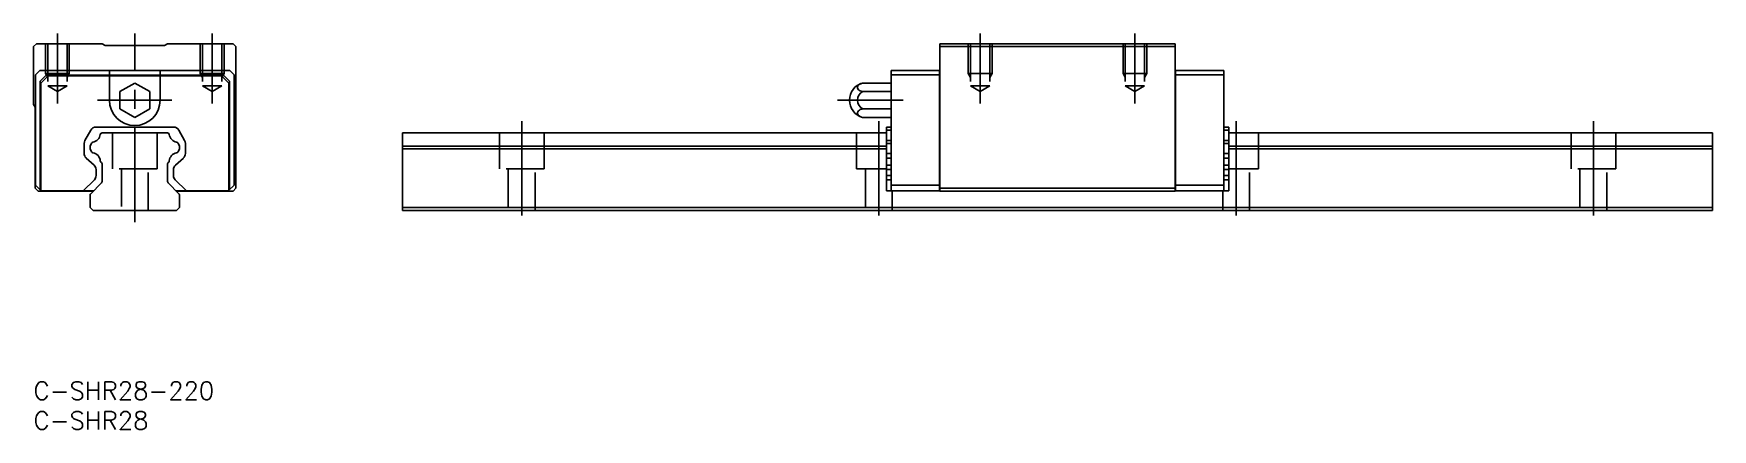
# Model space of a CAD drawing. Extents: x 0 to 282, y -8 to 59.
import ezdxf

# ---------------------------------------------------------------- set-up
doc = ezdxf.new("R2010")
doc.units = 0
doc.header["$LTSCALE"] = 0.5
doc.linetypes.add('CENTER', pattern=[50.8, 31.75, -6.35, 6.35, -6.35])
doc.linetypes.add('DASHED', pattern=[19.05, 12.7, -6.35])
doc.layers.get('0').update_dxf_attribs({"linetype": 'CONTINUOUS'})
doc.layers.add('CENTER', color=1, linetype='CENTER')
doc.styles.get("Standard").update_dxf_attribs({"font": 'txt.shx', "height": 3, "bigfont": 'bigfont.shx'})

# ---------------------------------------------------------------- blocks, each defined once
blk = doc.blocks.new('*U36')
at = {"color": 7, "linetype": 'CONTINUOUS'}
blk.add_text('C-SHR28-220', height=3, dxfattribs=at).set_placement((0, -3))
blk = doc.blocks.new('*U37')
at = {"color": 7, "linetype": 'CONTINUOUS'}
blk.add_text('C-SHR28', height=3, dxfattribs=at).set_placement((0, -8))

msp = doc.modelspace()

# ---------------------------------------------------------------- linework, layer by layer
at = {"color": 7, "linetype": 'CONTINUOUS'}
for p, q in [((0.5, 56.81), (0, 56.31)), ((11.5, 56.81), (0.5, 56.81)), ((12.01, 56.51), (11.5, 56.81)), ((21.99, 56.51), (12.01, 56.51)), ((22.5, 56.81), (21.99, 56.51)), ((33.5, 56.81), (22.5, 56.81)), ((34, 56.31), (33.5, 56.81)), ((152.24, 56.81), (191.74, 56.81)), ((152.24, 32.01), (152.24, 56.81)), ((191.74, 32.01), (191.74, 56.81)), ((0, 56.31), (0, 46.61)), ((34, 32.51), (34, 56.31)), ((152.24, 56.31), (191.74, 56.31)), ((1.05, 52.31), (0.3, 51.56)), ((0.3, 51.56), (0.3, 33.06)), ((32.95, 52.31), (1.05, 52.31)), ((2.1, 51.51), (1.1, 50.51)), ((1.2, 50.16), (2.45, 51.41)), ((31.9, 51.51), (2.1, 51.51)), ((31.55, 51.41), (2.45, 51.41)), ((12.75, 52.31), (12.75, 51.51)), ((12.75, 51.41), (12.75, 47.31)), ((21.25, 52.31), (21.25, 51.51)), ((21.25, 47.31), (21.25, 51.41)), ((31.55, 51.41), (32.8, 50.16)), ((31.9, 51.51), (32.9, 50.51)), ((33.7, 51.56), (32.95, 52.31)), ((33.7, 33.06), (33.7, 51.56)), ((144.04, 52.31), (152.19, 52.31)), ((144.04, 32.06), (144.04, 52.31)), ((144.04, 51.56), (152.19, 51.56)), ((152.19, 32.06), (152.19, 52.31)), ((152.24, 52.26), (152.19, 52.26)), ((152.24, 51.54), (152.19, 51.54)), ((191.74, 52.26), (191.79, 52.26)), ((191.74, 51.54), (191.79, 51.54)), ((191.79, 52.31), (199.94, 52.31)), ((191.79, 52.31), (191.79, 32.06)), ((191.79, 51.56), (199.94, 51.56)), ((199.94, 32.06), (199.94, 52.31)), ((1.1, 50.51), (1.1, 32.26)), ((1.2, 50.16), (1.2, 32.16)), ((17, 50.2), (14.5, 48.75)), ((14.5, 48.75), (14.5, 45.87)), ((19.5, 48.75), (17, 50.2)), ((19.5, 45.87), (19.5, 48.75)), ((32.8, 32.16), (32.8, 50.16)), ((32.9, 32.26), (32.9, 50.51)), ((139.22, 50.2), (138.96, 50.1)), ((144.04, 50.2), (139.22, 50.2)), ((144.04, 48.75), (139.22, 48.75)), ((0, 46.61), (0.25, 46.15)), ((0.25, 46.15), (0.25, 32.51)), ((14.5, 45.87), (17, 44.42)), ((17, 44.42), (19.5, 45.87)), ((144.04, 45.87), (139.22, 45.87)), ((10.48, 42.81), (23.52, 42.81)), ((139.22, 44.42), (138.96, 44.51)), ((144.04, 44.42), (139.22, 44.42)), ((143.24, 42.81), (143.24, 32.06)), ((144.04, 42.81), (143.24, 42.81)), ((199.94, 42.81), (200.74, 42.81)), ((200.74, 32.06), (200.74, 42.81)), ((8.5, 38.35), (8.5, 40.06)), ((8.63, 40.55), (9.61, 42.3)), ((9.5, 39.6), (9.73, 40.1)), ((9.5, 39.12), (9.5, 39.6)), ((11.5, 41.81), (22.5, 41.81)), ((24.27, 40.1), (24.5, 39.6)), ((24.39, 42.3), (25.37, 40.55)), ((24.5, 39.6), (24.5, 39.12)), ((25.5, 40.06), (25.5, 38.35)), ((61.99, 41.81), (143.24, 41.81)), ((61.99, 28.81), (61.99, 41.81)), ((143.24, 39.6), (61.99, 39.6)), ((144.04, 42.3), (143.24, 42.3)), ((144.04, 40.55), (143.24, 40.55)), ((144.04, 40.06), (143.24, 40.06)), ((199.94, 42.3), (200.74, 42.3)), ((199.94, 40.55), (200.74, 40.55)), ((199.94, 40.06), (200.74, 40.06)), ((200.74, 41.81), (281.99, 41.81)), ((200.74, 39.6), (281.99, 39.6)), ((281.99, 28.81), (281.99, 41.81)), ((10.17, 36.41), (8.83, 37.6)), ((9.73, 38.62), (9.5, 39.12)), ((11.41, 36.82), (11.3, 36.93)), ((22.7, 36.93), (22.59, 36.82)), ((25.17, 37.6), (23.83, 36.41)), ((24.5, 39.12), (24.27, 38.62)), ((143.24, 39.12), (61.99, 39.12)), ((144.04, 38.35), (143.24, 38.35)), ((144.04, 37.6), (143.24, 37.6)), ((199.94, 38.35), (200.74, 38.35)), ((199.94, 37.6), (200.74, 37.6)), ((200.74, 39.12), (281.99, 39.12)), ((8.34, 32.06), (10.21, 33.93)), ((10.5, 34.64), (10.5, 35.66)), ((11.5, 33.63), (11.5, 36.61)), ((22.5, 36.61), (22.5, 33.63)), ((23.5, 35.66), (23.5, 34.64)), ((23.79, 33.93), (25.66, 32.06)), ((144.04, 36.41), (143.24, 36.41)), ((144.04, 35.66), (143.24, 35.66)), ((144.04, 34.64), (143.24, 34.64)), ((144.04, 33.93), (143.24, 33.93)), ((199.94, 36.41), (200.74, 36.41)), ((199.94, 35.66), (200.74, 35.66)), ((199.94, 34.64), (200.74, 34.64)), ((199.94, 33.93), (200.74, 33.93)), ((0.25, 32.51), (0.75, 32.01)), ((0.3, 33.06), (1.3, 32.06)), ((0.75, 32.01), (10, 32.01)), ((1.3, 32.06), (10.05, 32.06)), ((9.5, 31.39), (9.5, 29.31)), ((11.41, 33.42), (9.59, 31.6)), ((24.41, 31.6), (22.59, 33.42)), ((23.95, 32.06), (32.7, 32.06)), ((24, 32.01), (33.5, 32.01)), ((24.5, 29.31), (24.5, 31.39)), ((32.7, 32.06), (33.7, 33.06)), ((33.5, 32.01), (34, 32.51)), ((152.19, 32.06), (143.24, 32.06)), ((144.04, 33.06), (152.19, 33.06)), ((152.24, 33.08), (152.19, 33.08)), ((152.24, 32.11), (152.19, 32.11)), ((152.24, 32.51), (191.74, 32.51)), ((152.24, 32.01), (191.74, 32.01)), ((191.74, 33.08), (191.79, 33.08)), ((191.74, 32.11), (191.79, 32.11)), ((191.79, 33.06), (199.94, 33.06)), ((191.79, 32.06), (200.74, 32.06)), ((9.5, 29.31), (10, 28.81)), ((10, 28.81), (24, 28.81)), ((24, 28.81), (24.5, 29.31)), ((61.99, 29.31), (281.99, 29.31)), ((61.99, 28.81), (281.99, 28.81))]:
    msp.add_line(p, q, dxfattribs=at)
at = {"color": 3, "linetype": 'DASHED'}
for p, q in [((2, 56.81), (2, 51.81)), ((2.38, 56.81), (2.38, 49.71)), ((5.62, 56.81), (5.62, 49.71)), ((6, 56.81), (6, 51.81)), ((28, 56.81), (28, 51.81)), ((28.38, 56.81), (28.38, 49.71)), ((31.62, 56.81), (31.62, 49.71)), ((32, 56.81), (32, 51.81)), ((156.99, 56.81), (156.99, 51.81)), ((157.37, 56.81), (157.37, 49.71)), ((160.61, 56.81), (160.61, 49.71)), ((160.99, 56.81), (160.99, 51.81)), ((182.99, 56.81), (182.99, 51.81)), ((183.37, 56.81), (183.37, 49.71)), ((186.61, 56.81), (186.61, 49.71)), ((186.99, 56.81), (186.99, 51.81)), ((2, 51.81), (6, 51.81)), ((2, 51.81), (2.38, 51.15)), ((6, 51.81), (5.62, 51.15)), ((28, 51.81), (32, 51.81)), ((28, 51.81), (28.38, 51.15)), ((32, 51.81), (31.62, 51.15)), ((156.99, 51.81), (160.99, 51.81)), ((156.99, 51.81), (157.37, 51.15)), ((160.99, 51.81), (160.61, 51.15)), ((182.99, 51.81), (186.99, 51.81)), ((182.99, 51.81), (183.37, 51.15)), ((186.99, 51.81), (186.61, 51.15)), ((2.38, 49.71), (5.62, 49.71)), ((2.38, 49.71), (4, 48.77)), ((5.62, 49.71), (4, 48.77)), ((28.38, 49.71), (31.62, 49.71)), ((28.38, 49.71), (30, 48.77)), ((31.62, 49.71), (30, 48.77)), ((157.37, 49.71), (160.61, 49.71)), ((157.37, 49.71), (158.99, 48.77)), ((160.61, 49.71), (158.99, 48.77)), ((183.37, 49.71), (186.61, 49.71)), ((183.37, 49.71), (184.99, 48.77)), ((186.61, 49.71), (184.99, 48.77)), ((13.25, 41.81), (13.25, 35.81)), ((20.75, 35.81), (20.75, 41.81)), ((78.24, 41.81), (78.24, 35.81)), ((85.74, 35.81), (85.74, 41.81)), ((138.24, 41.81), (138.24, 35.81)), ((205.74, 35.81), (205.74, 41.81)), ((258.24, 41.81), (258.24, 35.81)), ((265.74, 35.81), (265.74, 41.81)), ((20.75, 35.81), (13.25, 35.81)), ((14.75, 35.81), (14.75, 28.81)), ((19.25, 28.81), (19.25, 35.81)), ((85.74, 35.81), (78.24, 35.81)), ((79.74, 35.81), (79.74, 28.81)), ((84.24, 28.81), (84.24, 35.81)), ((143.24, 35.81), (138.24, 35.81)), ((139.74, 35.81), (139.74, 28.81)), ((205.74, 35.81), (200.74, 35.81)), ((204.24, 28.81), (204.24, 35.81)), ((265.74, 35.81), (258.24, 35.81)), ((259.74, 35.81), (259.74, 28.81)), ((264.24, 28.81), (264.24, 35.81)), ((144.24, 28.81), (144.24, 32.06)), ((199.74, 32.06), (199.74, 28.81))]:
    msp.add_line(p, q, dxfattribs=at)
at = {"color": 7, "linetype": 'CONTINUOUS'}
for centre, radius, start, end in [((140.04, 47.31), 3, 105.7932, 254.2068), ((138.82, 49.47), 0.443, 169.6558, 212.1465), ((140.04, 47.31), 1.66, 119.4962, 240.5038), ((138.95, 49.42), 0.58, 131.6581, 167.0513), ((139.18, 49.71), 0.87, 212.6902, 239.623), ((139.45, 48.89), 1.31, 111.9303, 132.371), ((139.71, 50.55), 1.86, 238.7996, 254.9561), ((17, 47.31), 4.25, 180, 360), ((138.82, 45.14), 0.443, 147.8535, 190.3442), ((139.18, 44.91), 0.87, 120.377, 147.3098), ((139.71, 44.07), 1.86, 105.0439, 121.2004), ((10.48, 41.81), 1, 90, 150.756), ((23.52, 41.81), 1, 29.244, 90), ((138.95, 45.19), 0.58, 192.9487, 228.3419), ((139.45, 45.73), 1.31, 227.629, 248.0697), ((9.5, 40.06), 1, 150.756, 180), ((10.01, 39.97), 0.3, 97.4211, 155), ((9.78, 41.69), 1.43, 277.4211, 354.0312), ((11.5, 41.51), 0.3, 90, 174.0312), ((22.5, 41.51), 0.3, 5.9688, 90), ((24.22, 41.69), 1.43, 185.9688, 262.5789), ((23.99, 39.97), 0.3, 25, 82.5789), ((24.5, 40.06), 1, 0, 29.244), ((9.5, 38.35), 1, 180, 228.187), ((10.01, 38.75), 0.3, 205, 262.5954), ((9.78, 37.03), 1.43, 3.7769, 82.5954), ((11.51, 37.14), 0.3, 183.7769, 225), ((11.2, 36.61), 0.3, 0, 45), ((22.8, 36.61), 0.3, 135, 180), ((22.49, 37.14), 0.3, 315, 356.2231), ((24.22, 37.03), 1.43, 97.4046, 176.2231), ((23.99, 38.75), 0.3, 277.4046, 335), ((24.5, 38.35), 1, 311.813, 0), ((9.5, 35.66), 1, 0, 48.187), ((9.5, 34.64), 1, 315, 0), ((24.5, 35.66), 1, 131.813, 180), ((24.5, 34.64), 1, 180, 225), ((9.8, 31.39), 0.3, 135, 180), ((11.2, 33.63), 0.3, 315, 0), ((22.8, 33.63), 0.3, 180, 225), ((24.2, 31.39), 0.3, 0, 45)]:
    msp.add_arc(centre, radius, start, end, dxfattribs=at)
at = {"layer": 'CENTER', "color": 1, "linetype": 'CENTER'}
for p, q in [((4, 46.77), (4, 58.51)), ((17, 26.81), (17, 58.51)), ((30, 46.77), (30, 58.51)), ((158.99, 46.77), (158.99, 58.51)), ((184.99, 46.77), (184.99, 58.51)), ((23.25, 47.31), (10.75, 47.31)), ((146.04, 47.31), (135.04, 47.31)), ((81.99, 43.81), (81.99, 26.81)), ((141.99, 43.81), (141.99, 26.81)), ((201.99, 43.81), (201.99, 26.81)), ((261.99, 43.81), (261.99, 26.81))]:
    msp.add_line(p, q, dxfattribs=at)

# ---------------------------------------------------------------- block references
at = {"color": 7, "linetype": 'CONTINUOUS'}
for name in ['*U36', '*U37']:
    msp.add_blockref(name, (0, 0), dxfattribs=at)

doc.saveas('drawing.dxf')
